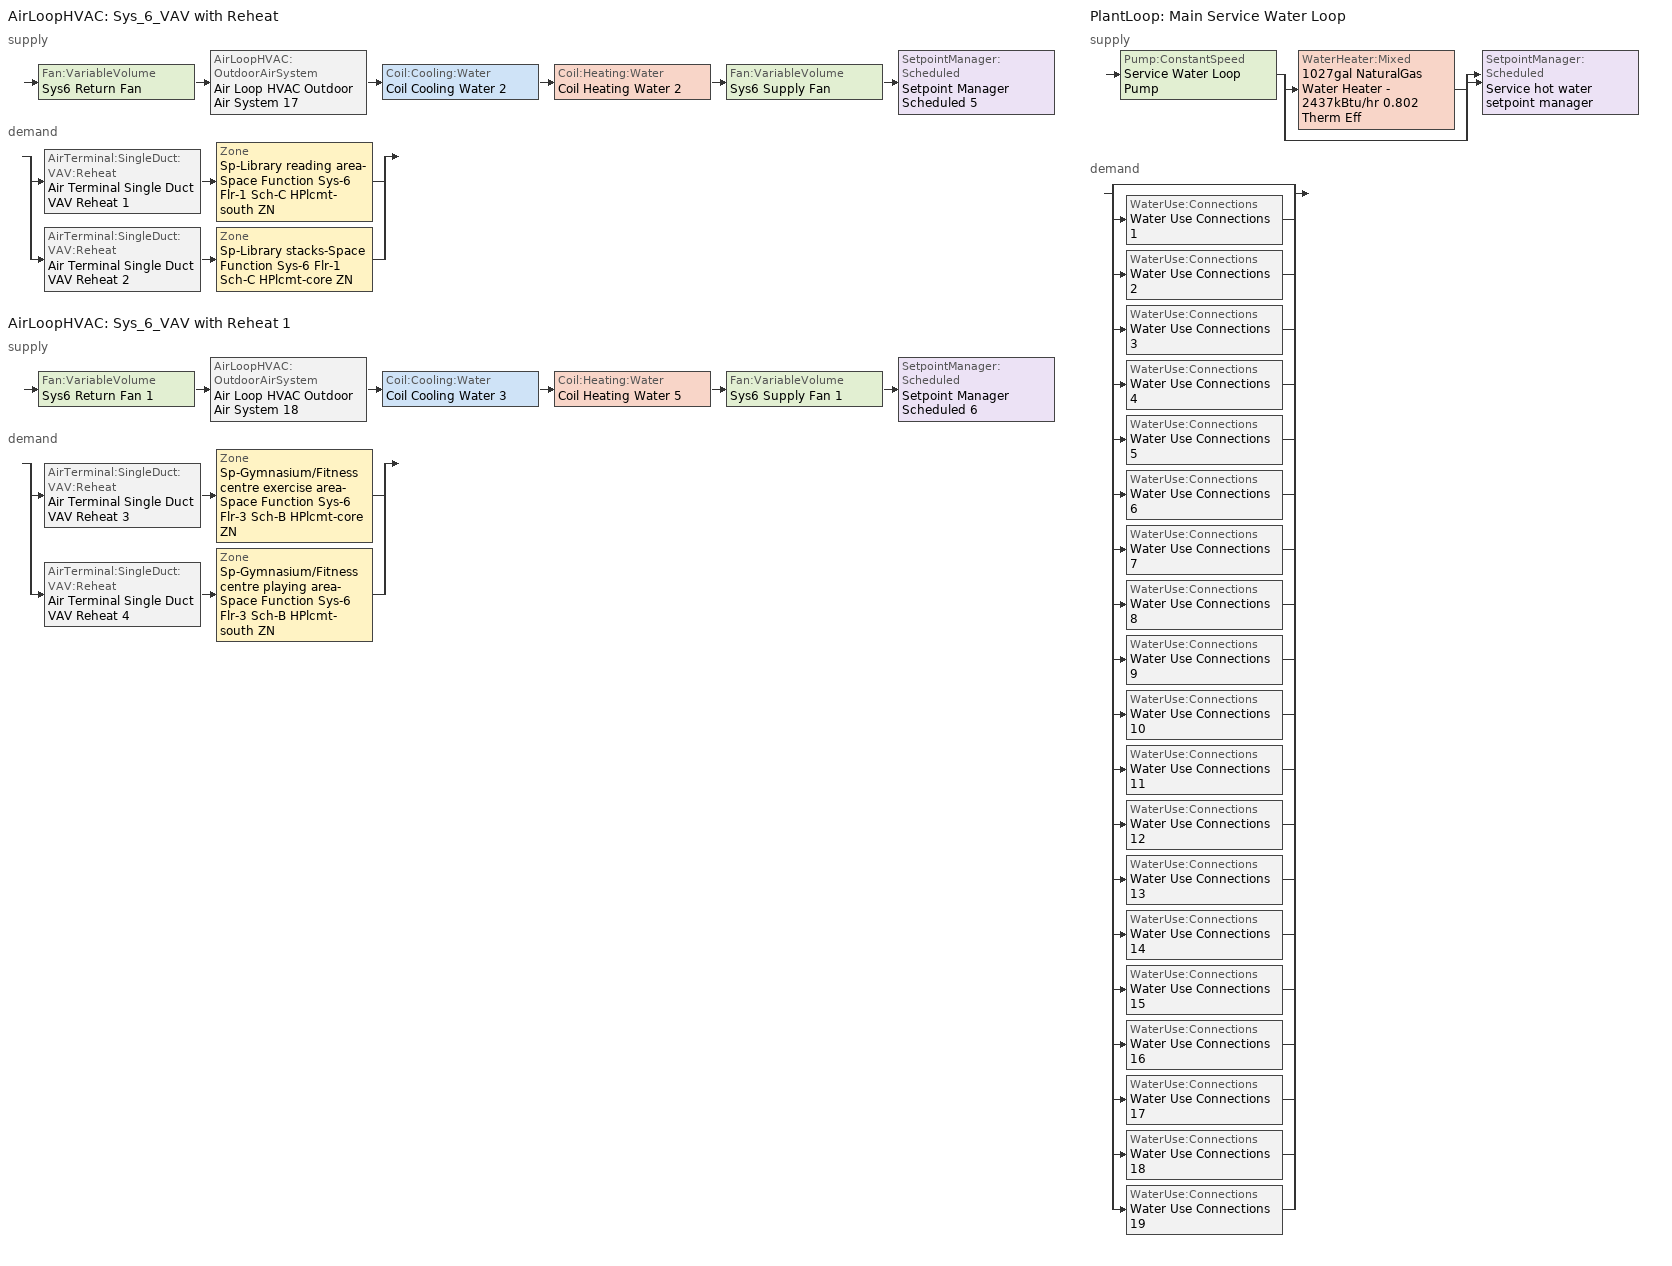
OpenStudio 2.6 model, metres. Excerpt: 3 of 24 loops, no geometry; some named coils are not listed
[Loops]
AirLoopHVAC 'Sys_6_VAV with Reheat'
 supply: Fan:VariableVolume 'Sys6 Return Fan' > AirLoopHVAC:OutdoorAirSystem 'Air Loop HVAC Outdoor Air System 17' > Coil:Cooling:Water 'Coil Cooling Water 2' > Coil:Heating:Water 'Coil Heating Water 2' > Fan:VariableVolume 'Sys6 Supply Fan' > SetpointManager:Scheduled 'Setpoint Manager Scheduled 5'
 demand: split
  | AirTerminal:SingleDuct:VAV:Reheat 'Air Terminal Single Duct VAV Reheat 1' > Zone 'Sp-Library reading area-Space Function Sys-6 Flr-1 Sch-C HPlcmt-south ZN'
  | AirTerminal:SingleDuct:VAV:Reheat 'Air Terminal Single Duct VAV Reheat 2' > Zone 'Sp-Library stacks-Space Function Sys-6 Flr-1 Sch-C HPlcmt-core ZN'
AirLoopHVAC 'Sys_6_VAV with Reheat 1'
 supply: Fan:VariableVolume 'Sys6 Return Fan 1' > AirLoopHVAC:OutdoorAirSystem 'Air Loop HVAC Outdoor Air System 18' > Coil:Cooling:Water 'Coil Cooling Water 3' > Coil:Heating:Water 'Coil Heating Water 5' > Fan:VariableVolume 'Sys6 Supply Fan 1' > SetpointManager:Scheduled 'Setpoint Manager Scheduled 6'
 demand: split
  | AirTerminal:SingleDuct:VAV:Reheat 'Air Terminal Single Duct VAV Reheat 3' > Zone 'Sp-Gymnasium/Fitness centre exercise area-Space Function Sys-6 Flr-3 Sch-B HPlcmt-core ZN'
  | AirTerminal:SingleDuct:VAV:Reheat 'Air Terminal Single Duct VAV Reheat 4' > Zone 'Sp-Gymnasium/Fitness centre playing area-Space Function Sys-6 Flr-3 Sch-B HPlcmt-south ZN'
PlantLoop 'Main Service Water Loop'
 supply: Pump:ConstantSpeed 'Service Water Loop Pump' > split
  | WaterHeater:Mixed '1027gal NaturalGas Water Heater - 2437kBtu/hr 0.802 Therm Eff'
  | bypass
  join > SetpointManager:Scheduled 'Service hot water setpoint manager'
 demand: split
  | bypass
  | WaterUse:Connections 'Water Use Connections 1'
  | WaterUse:Connections 'Water Use Connections 2'
  | WaterUse:Connections 'Water Use Connections 3'
  | WaterUse:Connections 'Water Use Connections 4'
  | WaterUse:Connections 'Water Use Connections 5'
  | WaterUse:Connections 'Water Use Connections 6'
  | WaterUse:Connections 'Water Use Connections 7'
  | WaterUse:Connections 'Water Use Connections 8'
  | WaterUse:Connections 'Water Use Connections 9'
  | WaterUse:Connections 'Water Use Connections 10'
  | WaterUse:Connections 'Water Use Connections 11'
  | WaterUse:Connections 'Water Use Connections 12'
  | WaterUse:Connections 'Water Use Connections 13'
  | WaterUse:Connections 'Water Use Connections 14'
  | WaterUse:Connections 'Water Use Connections 15'
  | WaterUse:Connections 'Water Use Connections 16'
  | WaterUse:Connections 'Water Use Connections 17'
  | WaterUse:Connections 'Water Use Connections 18'
  | WaterUse:Connections 'Water Use Connections 19'
[Sizing:Zone] Zone Cooling Design Supply Air Temperature Input Method=SupplyAirTemperature; Zone Cooling Design Supply Air Temperature {C}=13; Zone Cooling Design Supply Air Temperature Difference {deltaC}=11.11; Zone Heating Design Supply Air Temperature Input Method=SupplyAirTemperature; Zone Heating Design Supply Air Temperature {C}=43; Zone Heating Design Supply Air Temperature Difference {deltaC}=11.11; Zone Cooling Design Supply Air Humidity Ratio {kg-H2O/kg-air}=0.0085; Zone Heating Design Supply Air Humidity Ratio {kg-H2O/kg-air}=0.008; Zone Heating Sizing Factor=1.3; Zone Cooling Sizing Factor=1.1; Cooling Design Air Flow Method=DesignDay; Heating Design Air Flow Method=DesignDay; Account for Dedicated Outdoor Air System=No; Dedicated Outdoor Air System Control Strategy=NeutralSupplyAir; Dedicated Outdoor Air Low Setpoint Temperature for Design {C}=autosize; Dedicated Outdoor Air High Setpoint Temperature for Design {C}=autosize
Sp-Library reading area-Space Function Sys-6 Flr-1 Sch-C HPlcmt-south ZN; Sp-Library stacks-Space Function Sys-6 Flr-1 Sch-C HPlcmt-core ZN; Sp-Gymnasium/Fitness centre playing area-Space Function Sys-6 Flr-3 Sch-B HPlcmt-south ZN; Sp-Gymnasium/Fitness centre exercise area-Space Function Sys-6 Flr-3 Sch-B HPlcmt-core ZN
[Zone equipment]
Sp-Library reading area-Space Function Sys-6 Flr-1 Sch-C HPlcmt-south ZN: Air Terminal Single Duct VAV Reheat 1, Zone HVAC Baseboard Convective Water 16
Sp-Library stacks-Space Function Sys-6 Flr-1 Sch-C HPlcmt-core ZN: Air Terminal Single Duct VAV Reheat 2, Zone HVAC Baseboard Convective Water 17
Sp-Gymnasium/Fitness centre playing area-Space Function Sys-6 Flr-3 Sch-B HPlcmt-south ZN: Air Terminal Single Duct VAV Reheat 4, Zone HVAC Baseboard Convective Water 19
Sp-Gymnasium/Fitness centre exercise area-Space Function Sys-6 Flr-3 Sch-B HPlcmt-core ZN: Air Terminal Single Duct VAV Reheat 3, Zone HVAC Baseboard Convective Water 18
[PlantLoop]
Main Service Water Loop: Glycol Concentration=0; Maximum Loop Temperature {C}=60; Minimum Loop Temperature {C}=10; Plant Loop Volume {m3}=Autocalculate; Load Distribution Scheme=Optimal
[Sizing:Plant]
Main Service Water Loop: Loop Type=Heating; Design Loop Exit Temperature {C}=60; Loop Design Temperature Difference {deltaC}=5; Sizing Option=NonCoincident; Zone Timesteps in Averaging Window=1; Coincident Sizing Factor Mode=None
[Pump:ConstantSpeed]
Service Water Loop Pump: Rated Flow Rate {m3/s}=autosize; Rated Pump Head {Pa}=1.27954e+06; Rated Power Consumption {W}=autosize; Motor Efficiency=0.895; Fraction of Motor Inefficiencies to Fluid Stream=0; Pump Control Type=Intermittent; Design Power Sizing Method=PowerPerFlowPerPressure; Design Electric Power per Unit Flow Rate {W/(m3/s)}=348701.1; Design Shaft Power per Unit Flow Rate per Unit Head {W-s/m3-Pa}=1.28205
[SetpointManager:Scheduled] Control Variable=Temperature
Name | Schedule
Setpoint Manager Scheduled 5 | Supply Air Temp
Setpoint Manager Scheduled 6 | Supply Air Temp 1
Service hot water setpoint manager | Service Water Loop Temp - 140F
[AirLoopHVAC] Design Supply Air Flow Rate {m3/s}=AutoSize
Name | Availability Schedule
Sys_6_VAV with Reheat | Sys_6_VAV with Reheat Occ Sch
Sys_6_VAV with Reheat 1 | Sys_6_VAV with Reheat 1 Occ Sch
[Sizing:System] Type of Load to Size On=Sensible; Design Outdoor Air Flow Rate {m3/s}=Autosize; Minimum System Air Flow Ratio=0.3; Preheat Design Temperature {C}=7; Preheat Design Humidity Ratio {kg-H2O/kg-Air}=0.008; Precool Design Temperature {C}=12.8; Precool Design Humidity Ratio {kg-H2O/kg-Air}=0.008; Central Cooling Design Supply Air Temperature {C}=13; Central Heating Design Supply Air Temperature {C}=13.1; Sizing Option=NonCoincident; 100% Outdoor Air in Cooling=No; 100% Outdoor Air in Heating=No; Central Cooling Design Supply Air Humidity Ratio {kg-H2O/kg-Air}=0.0085; Central Heating Design Supply Air Humidity Ratio {kg-H2O/kg-Air}=0.008; Cooling Design Air Flow Method=DesignDay; Cooling Design Air Flow Rate {m3/s}=0; Heating Design Air Flow Method=DesignDay; Heating Design Air Flow Rate {m3/s}=0; System Outdoor Air Method=ZoneSum; Zone Maximum Outdoor Air Fraction=1; Cooling Supply Air Flow Rate Per Floor Area {m3/s-m2}=0.00996765; Cooling Fraction of Autosized Cooling Supply Air Flow Rate=1; Cooling Supply Air Flow Rate Per Unit Cooling Capacity {m3/s-W}=3.94755e-05; Heating Supply Air Flow Rate Per Floor Area {m3/s-m2}=0.00996765; Heating Fraction of Autosized Heating Supply Air Flow Rate=1; Heating Fraction of Autosized Cooling Supply Air Flow Rate=1; Heating Supply Air Flow Rate Per Unit Heating Capacity {m3/s-W}=3.15882e-05; Cooling Design Capacity Method=CoolingDesignCapacity; Cooling Design Capacity {W}=autosize; Cooling Design Capacity Per Floor Area {W/m2}=234.7; Fraction of Autosized Cooling Design Capacity=1; Heating Design Capacity Method=HeatingDesignCapacity; Heating Design Capacity {W}=autosize; Heating Design Capacity Per Floor Area {W/m2}=157; Fraction of Autosized Heating Design Capacity=1; Central Cooling Capacity Control Method=OnOff
Sys_6_VAV with Reheat; Sys_6_VAV with Reheat 1
[Controller:OutdoorAir] Minimum Outdoor Air Flow Rate {m3/s}=autosize; Maximum Outdoor Air Flow Rate {m3/s}=Autosize; Economizer Control Type=DifferentialEnthalpy; Economizer Control Action Type=ModulateFlow; Lockout Type=NoLockout; Minimum Limit Type=FixedMinimum; High Humidity Control=No; Heat Recovery Bypass Control Type=BypassWhenOAFlowGreaterThanMinimum
Name | Minimum Outdoor Air Schedule | Controller Mechanical Ventilation
Controller Outdoor Air 17 | Sys_6_VAV with Reheat Occ Sch | Controller Mechanical Ventilation 17
Controller Outdoor Air 18 | Sys_6_VAV with Reheat 1 Occ Sch | Controller Mechanical Ventilation 18
[Controller:MechanicalVentilation] Availability Schedule=Always On Discrete; System Outdoor Air Method=ZoneSum
Controller Mechanical Ventilation 17; Controller Mechanical Ventilation 18
[AirLoopHVAC:OutdoorAirSystem]
Name | Controller
Air Loop HVAC Outdoor Air System 17 | Controller Outdoor Air 17
Air Loop HVAC Outdoor Air System 18 | Controller Outdoor Air 18
[Fan:VariableVolume] Availability Schedule=Always On Discrete; Maximum Flow Rate {m3/s}=Autosize; Fan Power Minimum Flow Rate Input Method=Fraction; Fan Power Minimum Air Flow Rate {m3/s}=0; Motor In Airstream Fraction=1; Fan Power Coefficient 5=0
Name | Fan Efficiency | Pressure Rise {Pa} | Fan Power Minimum Flow Fraction | Motor Efficiency | Fan Power Coefficient 1 | Fan Power Coefficient 2 | Fan Power Coefficient 3 | Fan Power Coefficient 4
Sys6 Supply Fan | 0.549965 | 1000 | 0.68 | 0.8461 | -2.4176 | 9.5874 | -11.559 | 5.4009
Sys6 Return Fan; Sys6 Return Fan 1 | 0.299975 | 250 | 0.68 | 0.4615 | -2.4176 | 9.5874 | -11.559 | 5.4009
Sys6 Supply Fan 1 | 0.549965 | 1000 | 0.5 | 0.8461 | -4.1457 | 16.803 | -19.471 | 7.8488
[AirTerminal:SingleDuct:VAV:Reheat] Availability Schedule=Always On Discrete; Maximum Air Flow Rate {m3/s}=AutoSize; Zone Minimum Air Flow Input Method=Constant; Constant Minimum Air Flow Fraction=0.3; Maximum Hot Water or Steam Flow Rate {m3/s}=AutoSize; Minimum Hot Water or Steam Flow Rate {m3/s}=0; Convergence Tolerance=0.001; Damper Heating Action=Normal; Maximum Flow per Zone Floor Area During Reheat {m3/s-m2}=AutoSize; Maximum Flow Fraction During Reheat=0.5; Maximum Reheat Air Temperature {C}=43; Control For Outdoor Air=No
Name | Fixed Minimum Air Flow Rate {m3/s} | Reheat Coil
Air Terminal Single Duct VAV Reheat 1 | 3.75 | Coil Heating Water 3
Air Terminal Single Duct VAV Reheat 2 | 5 | Coil Heating Water 4
Air Terminal Single Duct VAV Reheat 3 | 5 | Coil Heating Water 6
Air Terminal Single Duct VAV Reheat 4 | 3.75 | Coil Heating Water 7
[WaterHeater:Mixed]
1027gal NaturalGas Water Heater - 2437kBtu/hr 0.802 Therm Eff: Tank Volume {m3}=3.88713; Setpoint Temperature Schedule=Service Water Loop Temp - 140F; Deadband Temperature Difference {deltaC}=2; Maximum Temperature Limit {C}=82.2222; Heater Control Type=Cycle; Heater Maximum Capacity {W}=714336; Heater Fuel Type=NaturalGas; Heater Thermal Efficiency=0.802157; Part Load Factor Curve=SWH-EFFFPLR-NECB2011; Off Cycle Parasitic Fuel Consumption Rate {W}=20; Off Cycle Parasitic Fuel Type=NaturalGas; Off Cycle Parasitic Heat Fraction to Tank=0.8; On Cycle Parasitic Fuel Type=NaturalGas; On Cycle Parasitic Heat Fraction to Tank=0; Ambient Temperature Indicator=Schedule; Ambient Temperature Schedule=Water Heater Ambient Temp Schedule - 70F; Off Cycle Loss Coefficient to Ambient Temperature {W/K}=39.62; On Cycle Loss Coefficient to Ambient Temperature {W/K}=39.62; Use Side Effectiveness=1; Source Side Effectiveness=1; Use Side Design Flow Rate {m3/s}=autosize; Source Side Design Flow Rate {m3/s}=autosize; Indirect Water Heating Recovery Time {hr}=1.5; Source Side Flow Control Mode=IndirectHeatPrimarySetpoint
[WaterUse:Connections]
Name | Water Use Equipment Name 1
Water Use Connections 1 | Fire station sleeping quarters-space function Service Water Use 3.16gal/min
Water Use Connections 2 | Gymnasium/fitness centre exercise area-space function Service Water Use 3.79gal/min
Water Use Connections 3 | Gymnasium/fitness centre playing area-space function Service Water Use 2.84gal/min
Water Use Connections 4 | Health care facility exam/treatment room-space function Service Water Use 0.71gal/min
Water Use Connections 5 | Health care facility imaging room-space function Service Water Use 0.95gal/min
Water Use Connections 6 | Health care facility nursery-space function Service Water Use 0.71gal/min
Water Use Connections 7 | Health care facility nurses station-space function Service Water Use 0.36gal/min
Water Use Connections 8 | Health care facility operating room-space function Service Water Use 2.37gal/min
Water Use Connections 9 | Health care facility patient room-space function Service Water Use 0.71gal/min
Water Use Connections 10 | Health care facility physical therapy room-space function Service Water Use 0.36gal/min
Water Use Connections 11 | Health care facility recovery room-space function Service Water Use 1.42gal/min
Water Use Connections 12 | Library reading area-space function Service Water Use 0.71gal/min
Water Use Connections 13 | Library stacks-space function Service Water Use 0.95gal/min
Water Use Connections 14 | Manufacturing facility detailed manufacturing area-space function Service Water Use 0.47gal/min
Water Use Connections 15 | Manufacturing facility equipment room-space function Service Water Use 0.47gal/min
Water Use Connections 16 | Manufacturing facility extra high bay area (> 15 m floor-to-ceiling height)-space function Service Water Use 0.47gal/min
Water Use Connections 17 | Manufacturing facility high bay area (7.5 to 15 m floor-to-ceiling height)-space function Service Water Use 0.47gal/min
Water Use Connections 18 | Manufacturing facility low bay area (< 7.5 m floor-to-ceiling height)-space function Service Water Use 0.47gal/min
Water Use Connections 19 | Museum general exhibition area-space function Service Water Use 2.53gal/min
[WaterUse:Equipment:Definition]
Name | Peak Flow Rate {m3/s} | Target Temperature Schedule | Sensible Fraction Schedule | Latent Fraction Schedule
Fire station sleeping quarters-space function Service Water Use Def 3.16gal/min | 0.000199171 | Schedule Ruleset 5 | Schedule Ruleset 3 | Schedule Ruleset 4
Gymnasium/fitness centre exercise area-space function Service Water Use Def 3.79gal/min | 0.000239005 | Schedule Ruleset 8 | Schedule Ruleset 6 | Schedule Ruleset 7
Gymnasium/fitness centre playing area-space function Service Water Use Def 2.84gal/min | 0.000179254 | Schedule Ruleset 11 | Schedule Ruleset 9 | Schedule Ruleset 10
Health care facility exam/treatment room-space function Service Water Use Def 0.71gal/min | 4.48135e-05 | Schedule Ruleset 14 | Schedule Ruleset 12 | Schedule Ruleset 13
Health care facility imaging room-space function Service Water Use Def 0.95gal/min | 5.97514e-05 | Schedule Ruleset 17 | Schedule Ruleset 15 | Schedule Ruleset 16
Health care facility nursery-space function Service Water Use Def 0.71gal/min | 4.48135e-05 | Schedule Ruleset 20 | Schedule Ruleset 18 | Schedule Ruleset 19
Health care facility nurses station-space function Service Water Use Def 0.36gal/min | 2.24068e-05 | Schedule Ruleset 23 | Schedule Ruleset 21 | Schedule Ruleset 22
Health care facility operating room-space function Service Water Use Def 2.37gal/min | 0.000149378 | Schedule Ruleset 26 | Schedule Ruleset 24 | Schedule Ruleset 25
Health care facility patient room-space function Service Water Use Def 0.71gal/min | 4.48135e-05 | Schedule Ruleset 29 | Schedule Ruleset 27 | Schedule Ruleset 28
Health care facility physical therapy room-space function Service Water Use Def 0.36gal/min | 2.24068e-05 | Schedule Ruleset 32 | Schedule Ruleset 30 | Schedule Ruleset 31
Health care facility recovery room-space function Service Water Use Def 1.42gal/min | 8.96271e-05 | Schedule Ruleset 35 | Schedule Ruleset 33 | Schedule Ruleset 34
Library reading area-space function Service Water Use Def 0.71gal/min | 4.48135e-05 | Schedule Ruleset 38 | Schedule Ruleset 36 | Schedule Ruleset 37
Library stacks-space function Service Water Use Def 0.95gal/min | 5.97514e-05 | Schedule Ruleset 41 | Schedule Ruleset 39 | Schedule Ruleset 40
Manufacturing facility detailed manufacturing area-space function Service Water Use Def 0.47gal/min | 2.98757e-05 | Schedule Ruleset 44 | Schedule Ruleset 42 | Schedule Ruleset 43
Manufacturing facility equipment room-space function Service Water Use Def 0.47gal/min | 2.98757e-05 | Schedule Ruleset 47 | Schedule Ruleset 45 | Schedule Ruleset 46
Manufacturing facility extra high bay area (> 15 m floor-to-ceiling height)-space function Service Water Use Def 0.47gal/min | 2.98757e-05 | Schedule Ruleset 50 | Schedule Ruleset 48 | Schedule Ruleset 49
Manufacturing facility high bay area (7.5 to 15 m floor-to-ceiling height)-space function Service Water Use Def 0.47gal/min | 2.98757e-05 | Schedule Ruleset 53 | Schedule Ruleset 51 | Schedule Ruleset 52
Manufacturing facility low bay area (< 7.5 m floor-to-ceiling height)-space function Service Water Use Def 0.47gal/min | 2.98757e-05 | Schedule Ruleset 56 | Schedule Ruleset 54 | Schedule Ruleset 55
Museum general exhibition area-space function Service Water Use Def 2.53gal/min | 0.000159337 | Schedule Ruleset 59 | Schedule Ruleset 57 | Schedule Ruleset 58
[WaterUse:Equipment]
Name | Water Use Equipment Definition | Space | Flow Rate Fraction Schedule
Fire station sleeping quarters-space function Service Water Use 3.16gal/min | Fire station sleeping quarters-space function Service Water Use Def 3.16gal/min | Fire station sleeping quarters-Space Function | NECB-G-Service Water Heating
Gymnasium/fitness centre exercise area-space function Service Water Use 3.79gal/min | Gymnasium/fitness centre exercise area-space function Service Water Use Def 3.79gal/min | Gymnasium/Fitness centre exercise area-Space Function | NECB-B-Service Water Heating
Gymnasium/fitness centre playing area-space function Service Water Use 2.84gal/min | Gymnasium/fitness centre playing area-space function Service Water Use Def 2.84gal/min | Gymnasium/Fitness centre playing area-Space Function | NECB-B-Service Water Heating
Health care facility exam/treatment room-space function Service Water Use 0.71gal/min | Health care facility exam/treatment room-space function Service Water Use Def 0.71gal/min | Health care facility exam/treatment room-Space Function | NECB-C-Service Water Heating
Health care facility imaging room-space function Service Water Use 0.95gal/min | Health care facility imaging room-space function Service Water Use Def 0.95gal/min | Health care facility imaging room-Space Function | NECB-H-Service Water Heating
Health care facility nursery-space function Service Water Use 0.71gal/min | Health care facility nursery-space function Service Water Use Def 0.71gal/min | Health care facility nursery-Space Function | NECB-H-Service Water Heating
Health care facility nurses station-space function Service Water Use 0.36gal/min | Health care facility nurses station-space function Service Water Use Def 0.36gal/min | Health care facility nurses station-Space Function | NECB-H-Service Water Heating
Health care facility operating room-space function Service Water Use 2.37gal/min | Health care facility operating room-space function Service Water Use Def 2.37gal/min | Health care facility operating room-Space Function | NECB-H-Service Water Heating
Health care facility patient room-space function Service Water Use 0.71gal/min | Health care facility patient room-space function Service Water Use Def 0.71gal/min | Health care facility patient room-Space Function | NECB-H-Service Water Heating
Health care facility physical therapy room-space function Service Water Use 0.36gal/min | Health care facility physical therapy room-space function Service Water Use Def 0.36gal/min | Health care facility physical therapy room-Space Function | NECB-C-Service Water Heating
Health care facility recovery room-space function Service Water Use 1.42gal/min | Health care facility recovery room-space function Service Water Use Def 1.42gal/min | Health care facility recovery room-Space Function | NECB-H-Service Water Heating
Library reading area-space function Service Water Use 0.71gal/min | Library reading area-space function Service Water Use Def 0.71gal/min | Library reading area-Space Function | NECB-C-Service Water Heating
Library stacks-space function Service Water Use 0.95gal/min | Library stacks-space function Service Water Use Def 0.95gal/min | Library stacks-Space Function | NECB-C-Service Water Heating
Manufacturing facility detailed manufacturing area-space function Service Water Use 0.47gal/min | Manufacturing facility detailed manufacturing area-space function Service Water Use Def 0.47gal/min | Manufacturing facility detailed manufacturing area-Space Function | NECB-A-Service Water Heating
Manufacturing facility equipment room-space function Service Water Use 0.47gal/min | Manufacturing facility equipment room-space function Service Water Use Def 0.47gal/min | Manufacturing facility equipment room-Space Function | NECB-A-Service Water Heating
Manufacturing facility extra high bay area (> 15 m floor-to-ceiling height)-space function Service Water Use 0.47gal/min | Manufacturing facility extra high bay area (> 15 m floor-to-ceiling height)-space function Service Water Use Def 0.47gal/min | Manufacturing facility extra high bay area (> 15 m floor-to-ceiling height)-Space Function | NECB-A-Service Water Heating
Manufacturing facility high bay area (7.5 to 15 m floor-to-ceiling height)-space function Service Water Use 0.47gal/min | Manufacturing facility high bay area (7.5 to 15 m floor-to-ceiling height)-space function Service Water Use Def 0.47gal/min | Manufacturing facility high bay area (7.5 to 15 m floor-to-ceiling height)-Space Function | NECB-A-Service Water Heating
Manufacturing facility low bay area (< 7.5 m floor-to-ceiling height)-space function Service Water Use 0.47gal/min | Manufacturing facility low bay area (< 7.5 m floor-to-ceiling height)-space function Service Water Use Def 0.47gal/min | Manufacturing facility low bay area (< 7.5 m floor-to-ceiling height)-Space Function | NECB-A-Service Water Heating
Museum general exhibition area-space function Service Water Use 2.53gal/min | Museum general exhibition area-space function Service Water Use Def 2.53gal/min | Museum general exhibition area-Space Function | NECB-C-Service Water Heating
[Schedule:Ruleset]
Supply Air Temp: Default Day Schedule=Supply Air Temp Default
Supply Air Temp 1: Default Day Schedule=Supply Air Temp Default 1
Service Water Loop Temp - 140F: Default Day Schedule=Service Water Loop Temp - 140F Default
Water Heater Ambient Temp Schedule - 70F: Default Day Schedule=Water Heater Ambient Temp Schedule - 70F Default
Schedule Ruleset 3: Default Day Schedule=Schedule Day 11
Schedule Ruleset 4: Default Day Schedule=Schedule Day 12
Schedule Ruleset 5: Default Day Schedule=Schedule Day 13
NECB-G-Service Water Heating: Default Day Schedule=NECB-G-Service Water Heating Default
Schedule Ruleset 6: Default Day Schedule=Schedule Day 14
Schedule Ruleset 7: Default Day Schedule=Schedule Day 15
Schedule Ruleset 8: Default Day Schedule=Schedule Day 16
NECB-B-Service Water Heating: Default Day Schedule=NECB-B-Service Water Heating Default
Schedule Ruleset 9: Default Day Schedule=Schedule Day 17
Schedule Ruleset 10: Default Day Schedule=Schedule Day 18
Schedule Ruleset 11: Default Day Schedule=Schedule Day 19
Schedule Ruleset 12: Default Day Schedule=Schedule Day 20
Schedule Ruleset 13: Default Day Schedule=Schedule Day 21
Schedule Ruleset 14: Default Day Schedule=Schedule Day 22
NECB-C-Service Water Heating: Default Day Schedule=NECB-C-Service Water Heating Default
Schedule Ruleset 15: Default Day Schedule=Schedule Day 23
Schedule Ruleset 16: Default Day Schedule=Schedule Day 24
Schedule Ruleset 17: Default Day Schedule=Schedule Day 25
NECB-H-Service Water Heating: Default Day Schedule=NECB-H-Service Water Heating Default
Schedule Ruleset 18: Default Day Schedule=Schedule Day 26
Schedule Ruleset 19: Default Day Schedule=Schedule Day 27
Schedule Ruleset 20: Default Day Schedule=Schedule Day 28
Schedule Ruleset 21: Default Day Schedule=Schedule Day 29
Schedule Ruleset 22: Default Day Schedule=Schedule Day 30
Schedule Ruleset 23: Default Day Schedule=Schedule Day 31
Schedule Ruleset 24: Default Day Schedule=Schedule Day 32
Schedule Ruleset 25: Default Day Schedule=Schedule Day 33
Schedule Ruleset 26: Default Day Schedule=Schedule Day 34
Schedule Ruleset 27: Default Day Schedule=Schedule Day 35
Schedule Ruleset 28: Default Day Schedule=Schedule Day 36
Schedule Ruleset 29: Default Day Schedule=Schedule Day 37
Schedule Ruleset 30: Default Day Schedule=Schedule Day 38
Schedule Ruleset 31: Default Day Schedule=Schedule Day 39
Schedule Ruleset 32: Default Day Schedule=Schedule Day 40
Schedule Ruleset 33: Default Day Schedule=Schedule Day 41
Schedule Ruleset 34: Default Day Schedule=Schedule Day 42
Schedule Ruleset 35: Default Day Schedule=Schedule Day 43
Schedule Ruleset 36: Default Day Schedule=Schedule Day 44
Schedule Ruleset 37: Default Day Schedule=Schedule Day 45
Schedule Ruleset 38: Default Day Schedule=Schedule Day 46
Schedule Ruleset 39: Default Day Schedule=Schedule Day 47
Schedule Ruleset 40: Default Day Schedule=Schedule Day 48
Schedule Ruleset 41: Default Day Schedule=Schedule Day 49
Schedule Ruleset 42: Default Day Schedule=Schedule Day 50
Schedule Ruleset 43: Default Day Schedule=Schedule Day 51
Schedule Ruleset 44: Default Day Schedule=Schedule Day 52
NECB-A-Service Water Heating: Default Day Schedule=NECB-A-Service Water Heating Default
Schedule Ruleset 45: Default Day Schedule=Schedule Day 53
Schedule Ruleset 46: Default Day Schedule=Schedule Day 54
Schedule Ruleset 47: Default Day Schedule=Schedule Day 55
Schedule Ruleset 48: Default Day Schedule=Schedule Day 56
Schedule Ruleset 49: Default Day Schedule=Schedule Day 57
Schedule Ruleset 50: Default Day Schedule=Schedule Day 58
Schedule Ruleset 51: Default Day Schedule=Schedule Day 59
Schedule Ruleset 52: Default Day Schedule=Schedule Day 60
Schedule Ruleset 53: Default Day Schedule=Schedule Day 61
Schedule Ruleset 54: Default Day Schedule=Schedule Day 62
Schedule Ruleset 55: Default Day Schedule=Schedule Day 63
Schedule Ruleset 56: Default Day Schedule=Schedule Day 64
Schedule Ruleset 57: Default Day Schedule=Schedule Day 65
Schedule Ruleset 58: Default Day Schedule=Schedule Day 66
Schedule Ruleset 59: Default Day Schedule=Schedule Day 67
Sys_6_VAV with Reheat Occ Sch: Default Day Schedule=Sys_6_VAV with Reheat Occ Sch Default; Summer Design Day Schedule=Sys_6_VAV with Reheat Occ Sch Summer Design Day; Winter Design Day Schedule=Sys_6_VAV with Reheat Occ Sch Winter Design Day
Sys_6_VAV with Reheat 1 Occ Sch: Default Day Schedule=Sys_6_VAV with Reheat 1 Occ Sch Default; Summer Design Day Schedule=Sys_6_VAV with Reheat 1 Occ Sch Summer Design Day; Winter Design Day Schedule=Sys_6_VAV with Reheat 1 Occ Sch Winter Design Day
[Schedule:Day]
Supply Air Temp Default; Supply Air Temp Default 1: 24, 0, 13
Service Water Loop Temp - 140F Default; Schedule Day 13; Schedule Day 16; Schedule Day 19; Schedule Day 22; Schedule Day 25; Schedule Day 28; Schedule Day 31; Schedule Day 34; Schedule Day 37; Schedule Day 40; Schedule Day 43; Schedule Day 46; Schedule Day 49; Schedule Day 52; Schedule Day 55; Schedule Day 58; Schedule Day 61; Schedule Day 64; Schedule Day 67: 24, 0, 60
Water Heater Ambient Temp Schedule - 70F Default: 24, 0, 21.1111
Schedule Day 11; Schedule Day 14; Schedule Day 17; Schedule Day 20; Schedule Day 23; Schedule Day 26; Schedule Day 29; Schedule Day 32; Schedule Day 35; Schedule Day 38; Schedule Day 41; Schedule Day 44; Schedule Day 47; Schedule Day 50; Schedule Day 53; Schedule Day 56; Schedule Day 59; Schedule Day 62; Schedule Day 65: 24, 0, 0.2
Schedule Day 12; Schedule Day 15; Schedule Day 18; Schedule Day 21; Schedule Day 24; Schedule Day 27; Schedule Day 30; Schedule Day 33; Schedule Day 36; Schedule Day 39; Schedule Day 42; Schedule Day 45; Schedule Day 48; Schedule Day 51; NECB-A-Service Water Heating Sat Day; NECB-A-Service Water Heating Sun|Hol Day; Schedule Day 54; Schedule Day 57; Schedule Day 60; Schedule Day 63; Schedule Day 66: 24, 0, 0.05
NECB-G-Service Water Heating Default; NECB-G-Service Water Heating Default|Wkdy Day: 1, 0, 0.1, 6, 0, 0.05, 7, 0, 0.2, 8, 0, 0.8, 9, 0, 0.7, 10, 0, 0.5, 11, 0, 0.4, 14, 0, 0.2, 15, 0, 0.3, 17, 0, 0.5, 19, 0, 0.7, 21, 0, 0.4, 23, 0, 0.2, 24, 0, 0.1
NECB-G-Service Water Heating Sat Day: 1, 0, 0.1, 7, 0, 0.05, 8, 0, 0.2, 11, 0, 0.5, 15, 0, 0.3, 16, 0, 0.7, 17, 0, 0.9, 19, 0, 0.7, 20, 0, 0.6, 21, 0, 0.5, 22, 0, 0.4, 23, 0, 0.3, 24, 0, 0.2
NECB-G-Service Water Heating Sun|Hol Day: 1, 0, 0.1, 8, 0, 0.05, 9, 0, 0.2, 11, 0, 0.3, 13, 0, 0.2, 14, 0, 0.3, 15, 0, 0.4, 16, 0, 0.5, 17, 0, 0.6, 18, 0, 0.7, 19, 0, 0.4, 20, 0, 0.3, 24, 0, 0.2
NECB-B-Service Water Heating Default; NECB-B-Service Water Heating Default|Wkdy Day: 1, 0, 0.6, 2, 0, 0.5, 9, 0, 0.05, 11, 0, 0.7, 12, 0, 0.4, 13, 0, 0.5, 15, 0, 0.6, 16, 0, 0.4, 18, 0, 0.3, 19, 0, 0.4, 20, 0, 0.5, 22, 0, 0.8, 24, 0, 0.9
NECB-B-Service Water Heating Sat Day: 1, 0, 0.7, 2, 0, 0.6, 9, 0, 0.05, 11, 0, 0.7, 12, 0, 0.4, 13, 0, 0.5, 15, 0, 0.6, 16, 0, 0.4, 18, 0, 0.3, 19, 0, 0.4, 20, 0, 0.5, 22, 0, 0.8, 24, 0, 0.9
NECB-B-Service Water Heating Sun|Hol Day: 1, 0, 0.5, 2, 0, 0.6, 9, 0, 0.05, 11, 0, 0.7, 12, 0, 0.4, 13, 0, 0.5, 15, 0, 0.6, 16, 0, 0.4, 18, 0, 0.3, 19, 0, 0.4, 20, 0, 0.5, 22, 0, 0.8, 24, 0, 0.5
NECB-C-Service Water Heating Default; NECB-C-Service Water Heating Default|Wkdy Day: 8, 0, 0.05, 9, 0, 0.1, 10, 0, 0.2, 11, 0, 0.3, 12, 0, 0.4, 16, 0, 0.8, 17, 0, 0.6, 18, 0, 0.4, 19, 0, 0.3, 21, 0, 0.2, 24, 0, 0.05
NECB-C-Service Water Heating Sat Day: 8, 0, 0.05, 9, 0, 0.1, 10, 0, 0.2, 11, 0, 0.3, 12, 0, 0.5, 16, 0, 0.9, 17, 0, 0.7, 18, 0, 0.5, 19, 0, 0.3, 21, 0, 0.2, 24, 0, 0.05
NECB-C-Service Water Heating Sun|Hol Day: 8, 0, 0.05, 9, 0, 0.1, 10, 0, 0.2, 11, 0, 0.3, 12, 0, 0.5, 17, 0, 0.9, 18, 0, 0.5, 19, 0, 0.3, 24, 0, 0.05
NECB-H-Service Water Heating Default; NECB-H-Service Water Heating Default|Wkdy Day; NECB-H-Service Water Heating Sat Day; NECB-H-Service Water Heating Sun|Hol Day: 24, 0, 0.9
NECB-A-Service Water Heating Default; NECB-A-Service Water Heating Default|Wkdy Day: 7, 0, 0.05, 8, 0, 0.1, 10, 0, 0.5, 16, 0, 0.9, 17, 0, 0.7, 18, 0, 0.5, 19, 0, 0.3, 22, 0, 0.2, 24, 0, 0.05
Sys_6_VAV with Reheat Occ Sch Default; Sys_6_VAV with Reheat Occ Sch Winter Design Day; Sys_6_VAV with Reheat Occ Sch Summer Design Day; Sys_6_VAV with Reheat 1 Occ Sch Default; Sys_6_VAV with Reheat 1 Occ Sch Winter Design Day; Sys_6_VAV with Reheat 1 Occ Sch Summer Design Day: 24, 0, 1
Sys_6_VAV with Reheat Occ Sch Monday; Sys_6_VAV with Reheat Occ Sch Tuesday; Sys_6_VAV with Reheat Occ Sch Wednesday; Sys_6_VAV with Reheat Occ Sch Thursday; Sys_6_VAV with Reheat Occ Sch Friday; Sys_6_VAV with Reheat Occ Sch Saturday: 9, 0, 0, 21, 0, 1, 24, 0, 0
Sys_6_VAV with Reheat Occ Sch Sunday: 9, 0, 0, 19, 0, 1, 24, 0, 0
Sys_6_VAV with Reheat 1 Occ Sch Monday; Sys_6_VAV with Reheat 1 Occ Sch Tuesday; Sys_6_VAV with Reheat 1 Occ Sch Wednesday; Sys_6_VAV with Reheat 1 Occ Sch Thursday; Sys_6_VAV with Reheat 1 Occ Sch Friday: 1, 0, 1, 10, 0, 0, 24, 0, 1
Sys_6_VAV with Reheat 1 Occ Sch Saturday: 2, 0, 1, 10, 0, 0, 24, 0, 1
Sys_6_VAV with Reheat 1 Occ Sch Sunday: 1, 0, 0, 2, 0, 1, 11, 0, 0, 23, 0, 1, 24, 0, 0
[Schedule:Rule] Date Specification Type=DateRange; Start Month=1; Start Day=1; End Month=12
Name | Schedule Ruleset | Rule Order | Day Schedule | Apply Monday | Apply Tuesday | Apply Wednesday | Apply Thursday | Apply Friday | End Day | Apply Saturday | Apply Sunday
Schedule Rule 95 | NECB-G-Service Water Heating | 2 | NECB-G-Service Water Heating Default|Wkdy Day | Yes | Yes | Yes | Yes | Yes | 31
Schedule Rule 96 | NECB-G-Service Water Heating | 1 | NECB-G-Service Water Heating Sat Day |  |  |  |  |  | 31 | Yes
Schedule Rule 97 | NECB-G-Service Water Heating | 0 | NECB-G-Service Water Heating Sun|Hol Day |  |  |  |  |  | 31 |  | Yes
Schedule Rule 98 | NECB-B-Service Water Heating | 2 | NECB-B-Service Water Heating Default|Wkdy Day | Yes | Yes | Yes | Yes | Yes | 31
Schedule Rule 99 | NECB-B-Service Water Heating | 1 | NECB-B-Service Water Heating Sat Day |  |  |  |  |  | 31 | Yes
Schedule Rule 100 | NECB-B-Service Water Heating | 0 | NECB-B-Service Water Heating Sun|Hol Day |  |  |  |  |  | 31 |  | Yes
Schedule Rule 101 | NECB-C-Service Water Heating | 2 | NECB-C-Service Water Heating Default|Wkdy Day | Yes | Yes | Yes | Yes | Yes | 31
Schedule Rule 102 | NECB-C-Service Water Heating | 1 | NECB-C-Service Water Heating Sat Day |  |  |  |  |  | 31 | Yes
Schedule Rule 103 | NECB-C-Service Water Heating | 0 | NECB-C-Service Water Heating Sun|Hol Day |  |  |  |  |  | 31 |  | Yes
Schedule Rule 104 | NECB-H-Service Water Heating | 2 | NECB-H-Service Water Heating Default|Wkdy Day | Yes | Yes | Yes | Yes | Yes | 31
Schedule Rule 105 | NECB-H-Service Water Heating | 1 | NECB-H-Service Water Heating Sat Day |  |  |  |  |  | 31 | Yes
Schedule Rule 106 | NECB-H-Service Water Heating | 0 | NECB-H-Service Water Heating Sun|Hol Day |  |  |  |  |  | 31 |  | Yes
Schedule Rule 107 | NECB-A-Service Water Heating | 2 | NECB-A-Service Water Heating Default|Wkdy Day | Yes | Yes | Yes | Yes | Yes | 31
Schedule Rule 108 | NECB-A-Service Water Heating | 1 | NECB-A-Service Water Heating Sat Day |  |  |  |  |  | 31 | Yes
Schedule Rule 109 | NECB-A-Service Water Heating | 0 | NECB-A-Service Water Heating Sun|Hol Day |  |  |  |  |  | 31 |  | Yes
Sys_6_VAV with Reheat Occ Sch Monday Rule | Sys_6_VAV with Reheat Occ Sch | 6 | Sys_6_VAV with Reheat Occ Sch Monday | Yes |  |  |  |  | 25
Sys_6_VAV with Reheat Occ Sch Tuesday Rule | Sys_6_VAV with Reheat Occ Sch | 5 | Sys_6_VAV with Reheat Occ Sch Tuesday |  | Yes |  |  |  | 26
Sys_6_VAV with Reheat Occ Sch Wednesday Rule | Sys_6_VAV with Reheat Occ Sch | 4 | Sys_6_VAV with Reheat Occ Sch Wednesday |  |  | Yes |  |  | 27
Sys_6_VAV with Reheat Occ Sch Thursday Rule | Sys_6_VAV with Reheat Occ Sch | 3 | Sys_6_VAV with Reheat Occ Sch Thursday |  |  |  | Yes |  | 28
Sys_6_VAV with Reheat Occ Sch Friday Rule | Sys_6_VAV with Reheat Occ Sch | 2 | Sys_6_VAV with Reheat Occ Sch Friday |  |  |  |  | Yes | 29
Sys_6_VAV with Reheat Occ Sch Saturday Rule | Sys_6_VAV with Reheat Occ Sch | 1 | Sys_6_VAV with Reheat Occ Sch Saturday |  |  |  |  |  | 30 | Yes
Sys_6_VAV with Reheat Occ Sch Sunday Rule | Sys_6_VAV with Reheat Occ Sch | 0 | Sys_6_VAV with Reheat Occ Sch Sunday |  |  |  |  |  | 31 |  | Yes
Sys_6_VAV with Reheat 1 Occ Sch Monday Rule | Sys_6_VAV with Reheat 1 Occ Sch | 6 | Sys_6_VAV with Reheat 1 Occ Sch Monday | Yes |  |  |  |  | 25
Sys_6_VAV with Reheat 1 Occ Sch Tuesday Rule | Sys_6_VAV with Reheat 1 Occ Sch | 5 | Sys_6_VAV with Reheat 1 Occ Sch Tuesday |  | Yes |  |  |  | 26
Sys_6_VAV with Reheat 1 Occ Sch Wednesday Rule | Sys_6_VAV with Reheat 1 Occ Sch | 4 | Sys_6_VAV with Reheat 1 Occ Sch Wednesday |  |  | Yes |  |  | 27
Sys_6_VAV with Reheat 1 Occ Sch Thursday Rule | Sys_6_VAV with Reheat 1 Occ Sch | 3 | Sys_6_VAV with Reheat 1 Occ Sch Thursday |  |  |  | Yes |  | 28
Sys_6_VAV with Reheat 1 Occ Sch Friday Rule | Sys_6_VAV with Reheat 1 Occ Sch | 2 | Sys_6_VAV with Reheat 1 Occ Sch Friday |  |  |  |  | Yes | 29
Sys_6_VAV with Reheat 1 Occ Sch Saturday Rule | Sys_6_VAV with Reheat 1 Occ Sch | 1 | Sys_6_VAV with Reheat 1 Occ Sch Saturday |  |  |  |  |  | 30 | Yes
Sys_6_VAV with Reheat 1 Occ Sch Sunday Rule | Sys_6_VAV with Reheat 1 Occ Sch | 0 | Sys_6_VAV with Reheat 1 Occ Sch Sunday |  |  |  |  |  | 31 |  | Yes
[Schedule:Constant]
Always On Discrete: Value=1
[Curve:Cubic]
SWH-EFFFPLR-NECB2011: Coefficient1 Constant=0.7576; Coefficient2 x=1.0071; Coefficient3 x**2=-1.4443; Coefficient4 x**3=0.6844; Minimum Value of x=0; Maximum Value of x=1
